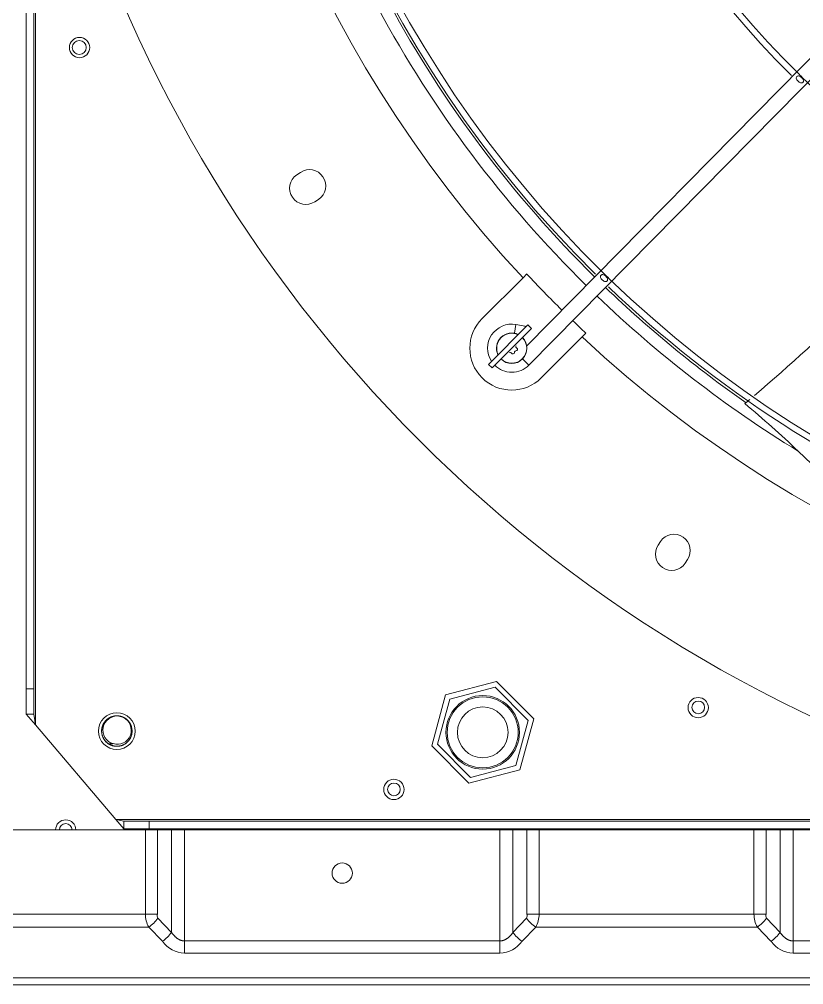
# Model space of a CAD drawing. Header units: millimetres. Extents: x 113490 to 142599, y -20467 to 115.
# Drawn here: x 134321.5 to 134630.8, y -11964.5 to -11583.8 of the extents above; entities that cross this region are included whole.
import ezdxf

# ---------------------------------------------------------------- set-up
doc = ezdxf.new("R2010")
doc.units = ezdxf.units.MM
doc.layers.add('DV3_0', color=7, linetype='Continuous')

msp = doc.modelspace()

# ---------------------------------------------------------------- linework, layer by layer
at = {"layer": 'DV3_0', "color": 7, "linetype": 'Continuous', "lineweight": 20}
for p, q in [((134327.84, -11862.07), (134327.84, -9845.59)), ((134516.73, -11707.63), (134517.33, -11704.19)), ((134519.96, -11717.76), (134522.45, -11720.21)), ((135379.84, -11899.39), (134359.6, -11899.39)), ((134371.22, -11936.74), (134371.22, -11903.49)), ((134375.99, -11936.74), (134375.99, -11903.49)), ((134381.51, -11943.87), (134381.51, -11903.49)), ((134386.68, -11947.25), (134386.68, -11903.49)), ((134412.84, -11903.49), (134412.84, -11902.99)), ((134416.16, -11903.49), (134416.16, -11902.99)), ((134511, -11947.25), (134511, -11903.49)), ((134516.16, -11943.87), (134516.16, -11903.49)), ((134521.69, -11903.49), (134521.69, -11936.74)), ((134526.46, -11903.49), (134526.46, -11936.74)), ((134611.22, -11936.74), (134611.22, -11903.49)), ((134615.99, -11936.74), (134615.99, -11903.49)), ((134621.51, -11943.87), (134621.51, -11903.49)), ((134626.68, -11947.25), (134626.68, -11903.49)), ((134371.22, -11936.74), (134272.24, -11936.74)), ((134375.99, -11936.74), (134371.22, -11936.74)), ((134521.69, -11936.74), (134526.46, -11936.74)), ((134611.22, -11936.74), (134526.46, -11936.74)), ((134615.99, -11936.74), (134611.22, -11936.74)), ((134381.51, -11943.87), (134376.13, -11938.28)), ((134521.55, -11938.28), (134516.16, -11943.87)), ((134621.51, -11943.87), (134616.13, -11938.28)), ((134372.55, -11941.77), (134272.24, -11941.77)), ((134377.93, -11947.36), (134372.55, -11941.77)), ((134525.13, -11941.77), (134519.74, -11947.36)), ((134612.55, -11941.77), (134525.13, -11941.77)), ((134617.93, -11947.36), (134612.55, -11941.77)), ((134511, -11947.25), (134386.68, -11947.25)), ((134386.68, -11947.25), (134386.68, -11952.04)), ((134511, -11947.25), (134511, -11952.04)), ((134626.68, -11947.25), (134626.68, -11952.04)), ((134751, -11947.25), (134626.68, -11947.25)), ((134511, -11952.04), (134386.68, -11952.04)), ((134751, -11952.04), (134626.68, -11952.04)), ((134308.62, -11961.85), (135338.24, -11961.85))]:
    msp.add_line(p, q, dxfattribs=at)
at = {"layer": 'DV3_0', "color": 7, "linetype": 'Continuous', "lineweight": 15}
for p, q in [((134324.24, -11847.85), (134324.24, -9857.26)), ((134327.24, -11847.85), (134327.24, -9857.26)), ((134855.2, -11374.23), (134521.6, -11712.53)), ((134522.45, -11720.21), (134860.11, -11377.79)), ((134432.36, -11644.2), (134430.95, -11645.15)), ((134438.06, -11655.79), (134439.47, -11654.85)), ((134521.62, -11684.27), (134520.13, -11685.77)), ((134520.13, -11685.77), (134504.02, -11701.88)), ((134506.49, -11719.91), (134522.05, -11704.35)), ((134520.95, -11704.83), (134517.33, -11704.19)), ((134523.46, -11705.77), (134522.05, -11704.35)), ((134523.46, -11705.77), (134507.91, -11721.32)), ((134520.82, -11705.58), (134520.95, -11704.83)), ((134543.46, -11709.1), (134544.96, -11707.61)), ((134520.12, -11709.51), (134520.21, -11709.02)), ((134527.35, -11725.21), (134543.46, -11709.1)), ((134506.49, -11719.91), (134507.91, -11721.32)), ((134628.63, -11754.1), (134639.07, -11764)), ((134574.38, -11789.76), (134573.44, -11791.17)), ((134584.08, -11798.28), (134585.02, -11796.87)), ((134489.61, -11850.23), (134509.71, -11844.94)), ((134509.71, -11844.94), (134524.34, -11859.7)), ((134324.24, -11857.85), (134324.24, -11847.85)), ((134324.24, -11847.85), (134327.24, -11847.85)), ((134327.24, -11847.85), (134327.24, -11857.85)), ((134509.11, -11847.14), (134491.21, -11851.85)), ((134522.13, -11860.28), (134509.11, -11847.14)), ((134484.14, -11870.28), (134489.61, -11850.23)), ((134491.21, -11851.85), (134486.35, -11869.7)), ((134327.84, -11862.07), (134324.24, -11857.85)), ((134327.24, -11857.85), (134324.24, -11857.85)), ((134327.84, -11862.07), (134327.24, -11857.85)), ((134517.26, -11878.13), (134522.13, -11860.28)), ((134524.34, -11859.7), (134518.87, -11879.75)), ((134327.84, -11862.07), (134359.6, -11899.39)), ((134357.12, -11869.48), (134358.31, -11869.48)), ((134498.77, -11885.04), (134484.14, -11870.28)), ((134486.35, -11869.7), (134499.37, -11882.84)), ((134518.87, -11879.75), (134498.77, -11885.04)), ((134499.37, -11882.84), (134517.26, -11878.13)), ((134362.67, -11899.99), (134359.6, -11899.39)), ((134362.67, -11902.99), (134359.6, -11899.39)), ((134362.67, -11899.99), (134372.67, -11899.99)), ((134362.67, -11902.99), (134362.67, -11899.99)), ((135366.58, -11899.99), (134372.67, -11899.99)), ((134372.67, -11899.99), (134372.67, -11902.99)), ((134371.22, -11903.49), (134272.24, -11903.49)), ((134372.67, -11902.99), (134362.67, -11902.99)), ((134375.99, -11903.49), (134371.22, -11903.49)), ((135366.58, -11902.99), (134372.67, -11902.99)), ((134375.99, -11903.49), (134381.51, -11903.49)), ((134386.68, -11903.49), (134381.51, -11903.49)), ((134386.68, -11903.49), (134511, -11903.49)), ((134417.64, -11903.49), (134417.64, -11902.99)), ((134516.16, -11903.49), (134511, -11903.49)), ((134516.16, -11903.49), (134521.69, -11903.49)), ((134526.46, -11903.49), (134521.69, -11903.49)), ((134611.22, -11903.49), (134526.46, -11903.49)), ((134615.99, -11903.49), (134611.22, -11903.49)), ((134615.99, -11903.49), (134621.51, -11903.49)), ((134626.68, -11903.49), (134621.51, -11903.49)), ((134626.68, -11903.49), (134751, -11903.49)), ((134308.62, -11964.49), (135338.24, -11964.49))]:
    msp.add_line(p, q, dxfattribs=at)
for centre, radius in [((134345.24, -11594.99), 4), ((134345.15, -11594.99), 2.75), ((134504.24, -11864.99), 14), ((134589.24, -11855.25), 4), ((134589.24, -11855.15), 2.5), ((134504.24, -11864.99), 10), ((134359.95, -11864.49), 7.25), ((134469.23, -11887.49), 4), ((134469.23, -11887.49), 2.5), ((134448.84, -11920.49), 4)]:
    msp.add_circle(centre, radius, dxfattribs=at)
at = {"layer": 'DV3_0', "color": 7, "linetype": 'Continuous', "lineweight": 20}
msp.add_circle((134504.24, -11864.99), 14.5, dxfattribs=at)
at = {"layer": 'DV3_0', "color": 7, "linetype": 'Continuous', "lineweight": 15}
for centre, radius, start, end in [((134869.24, -11359.99), 477.5, 136.9802, 223.0198), ((134869.24, -11359.99), 456, 136.2282, 225.3442), ((134869.24, -11359.99), 453.5, 135.9912, 225.5589), ((134869.24, -11359.99), 346, 136.506, 225.3203), ((134869.24, -11359.99), 343.5, 135.6595, 225.6229), ((134869.24, -11359.99), 551.5, 195.4775, 254.5225), ((134869.24, -11359.99), 457, 208.4298, 225.4011), ((134869.24, -11359.99), 343.5, 225.9212, 315.6512), ((134869.24, -11359.99), 343.5, 225.6229, 225.9212), ((134435.92, -11649.53), 6.4, 303.75, 123.75), ((134434.5, -11650.47), 6.4, 123.75, 303.75), ((134044.84, -11069), 872.24, 310.5122, 317.77416), ((134869.24, -11359.99), 453.5, 225.9915, 315.56), ((134869.24, -11359.99), 475.39, 223.011, 225.4011), ((134869.24, -11359.99), 453.5, 225.5589, 225.9915), ((134869.24, -11359.99), 456, 226.2335, 270), ((134869.24, -11359.99), 457, 226.1533, 235.1467), ((134515.68, -11713.54), 16.5, 135, 315), ((134515.68, -11713.54), 9.5, 80, 212.8167), ((134869.24, -11359.99), 475.39, 226.1242, 226.989), ((134515.68, -11713.54), 6, 64.4712, 205.5288), ((134515.68, -11713.54), 5.91, 64.7712, 205.2288), ((134515.68, -11713.54), 6, 225, 45), ((134515.68, -11713.54), 5.91, 225, 45), ((134869.24, -11359.99), 477.5, 226.9802, 313.0198), ((134515.08, -11715.79), 0.6, 28.8788, 121.1212), ((134516.13, -11715.21), 0.6, 208.8618, 1.1382), ((134517.33, -11715.19), 0.6, 88.8788, 181.1212), ((134517.94, -11712.94), 0.6, 148.8788, 241.1212), ((134517.36, -11713.99), 0.6, 268.8617, 61.1383), ((134515.68, -11713.54), 9.5, 225, 270), ((134515.68, -11713.54), 9.5, 270, 315.4011), ((134044.84, -11069), 872.24, 310.18237, 310.35176), ((134347.36, -12048.7), 407.31, 46.3255, 50.2835), ((134579.7, -11793.31), 6.4, 326.25, 146.25), ((134578.76, -11794.72), 6.4, 146.25, 326.25), ((134359.95, -11864.49), 6, 64.8963, 82.5227), ((134339.79, -11903.49), 4, 0, 180), ((134339.79, -11903.49), 2.5, 0, 180)]:
    msp.add_arc(centre, radius, start, end, dxfattribs=at)
at = {"layer": 'DV3_0', "color": 7, "linetype": 'Continuous', "lineweight": 20}
for centre, radius, start, end in [((134869.24, -11359.99), 461.75, 208.3699, 225.4011), ((134869.24, -11359.99), 461.75, 226.1456, 238.5954), ((134380.55, -11936.97), 9.33, 178.573, 210.9696), ((134377.78, -11937.36), 1.89, 160.9993, 209.2458), ((134519.9, -11937.36), 1.89, 330.7536, 19.0013), ((134517.13, -11936.97), 9.33, 329.0299, 1.4276), ((134620.55, -11936.97), 9.33, 178.573, 210.9696), ((134617.78, -11937.36), 1.89, 160.9993, 209.2458), ((134386.93, -11941.05), 10.99, 215.0741, 268.685), ((134510.75, -11941.05), 10.99, 271.315, 324.9258), ((134626.93, -11941.05), 10.99, 215.0741, 268.685)]:
    msp.add_arc(centre, radius, start, end, dxfattribs=at)
at = {"layer": 'DV3_0', "color": 7, "linetype": 'Continuous', "lineweight": 15}
for centre, major_axis, start_param, end_param in [((134372.55, -11938.28), (4.49, 4.33), 4.313983, 5.138233), ((134525.13, -11938.28), (-4.49, 4.33), 1.144952, 1.969202), ((134612.55, -11938.28), (4.49, 4.33), 4.313983, 5.138233), ((134377.93, -11943.87), (4.49, 4.33), 4.313983, 5.138233), ((134519.74, -11943.87), (-4.49, 4.33), 1.144952, 1.969202), ((134617.93, -11943.87), (4.49, 4.33), 4.313983, 5.138233)]:
    msp.add_ellipse(centre, major_axis=major_axis, ratio=0.436952, start_param=start_param, end_param=end_param, dxfattribs=at)
for points, knots in [([(134630.51, -11608.71), (134630.47, -11608.75), (134630.38, -11608.84), (134630.14, -11608.95), (134629.74, -11608.99), (134629.31, -11608.81), (134628.92, -11608.55), (134628.61, -11608.27), (134628.33, -11607.97), (134628.06, -11607.6), (134627.87, -11607.18), (134627.9, -11606.78), (134628.01, -11606.54), (134628.09, -11606.45), (134628.13, -11606.41)], [0, 0, 0, 0, 0.040471, 0.081926, 0.180876, 0.319892, 0.408079, 0.503208, 0.597701, 0.68481, 0.821378, 0.918632, 0.959731, 1, 1, 1, 1]), ([(134628.13, -11606.41), (134628.18, -11606.37), (134628.27, -11606.28), (134628.51, -11606.17), (134628.9, -11606.13), (134629.34, -11606.31), (134629.72, -11606.58), (134630.03, -11606.85), (134630.32, -11607.16), (134630.59, -11607.53), (134630.77, -11607.95), (134630.74, -11608.34), (134630.63, -11608.58), (134630.55, -11608.67), (134630.51, -11608.71)], [0, 0, 0, 0, 0.040443, 0.081793, 0.180216, 0.319289, 0.407802, 0.503208, 0.598506, 0.68594, 0.822069, 0.918689, 0.959722, 1, 1, 1, 1]), ([(134553.27, -11687.04), (134553.23, -11687.08), (134553.14, -11687.17), (134552.9, -11687.28), (134552.5, -11687.32), (134552.07, -11687.14), (134551.68, -11686.88), (134551.37, -11686.6), (134551.09, -11686.3), (134550.82, -11685.92), (134550.64, -11685.5), (134550.67, -11685.11), (134550.78, -11684.87), (134550.86, -11684.78), (134550.9, -11684.73)], [0, 0, 0, 0, 0.040441, 0.08184, 0.180502, 0.319168, 0.407275, 0.502441, 0.597059, 0.684342, 0.821198, 0.918588, 0.959713, 1, 1, 1, 1]), ([(134550.9, -11684.73), (134550.94, -11684.69), (134551.03, -11684.61), (134551.27, -11684.49), (134551.67, -11684.46), (134552.1, -11684.64), (134552.48, -11684.9), (134552.8, -11685.18), (134553.08, -11685.48), (134553.35, -11685.86), (134553.53, -11686.28), (134553.5, -11686.67), (134553.39, -11686.91), (134553.31, -11687), (134553.27, -11687.04)], [0, 0, 0, 0, 0.040419, 0.081737, 0.180004, 0.318741, 0.407079, 0.502384, 0.597672, 0.685216, 0.821732, 0.918627, 0.959704, 1, 1, 1, 1]), ([(134519.91, -11709.32), (134519.93, -11709.3), (134519.98, -11709.25), (134520.08, -11709.15), (134520.17, -11709.06), (134520.21, -11709.02)], [0.93699996, 0.93699996, 0.93699996, 0.93699996, 0.94570082, 0.97250001, 1, 1, 1, 1]), ([(134358.49, -11869.41), (134357.13, -11869.09), (134355.93, -11868.21), (134354.51, -11865.84), (134354.27, -11864.37), (134354.86, -11861.67), (134355.68, -11860.44), (134357.93, -11858.81), (134359.34, -11858.42), (134360.73, -11858.54)], [0, 0, 0, 0, 0.25, 0.25, 0.5, 0.5, 0.75, 0.75, 1, 1, 1, 1]), ([(134362.5, -11859.06), (134363.74, -11859.71), (134364.71, -11860.8), (134365.75, -11863.39), (134365.76, -11864.86), (134364.79, -11867.47), (134363.8, -11868.58), (134361.31, -11869.78), (134359.81, -11869.89), (134358.49, -11869.41)], [0, 0, 0, 0, 0.25, 0.25, 0.5, 0.5, 0.75, 0.75, 1, 1, 1, 1])]:
    msp.add_open_spline(points, degree=3, knots=knots, dxfattribs=at)
msp.add_rational_spline([(134365.5, -11862.19), (134364.17, -11858.99), (134360.73, -11858.54), (134357.3, -11858.09), (134355.19, -11860.84), (134353.08, -11863.59), (134354.41, -11866.79), (134355.74, -11869.99), (134359.17, -11870.44), (134362.61, -11870.89), (134364.72, -11868.14), (134366.82, -11865.39), (134365.5, -11862.19), (134364.17, -11858.99), (134360.73, -11858.54), (134357.3, -11858.09), (134355.19, -11860.84), (134353.08, -11863.59), (134354.41, -11866.79), (134355.74, -11869.99), (134359.17, -11870.44), (134362.61, -11870.89), (134364.72, -11868.14), (134366.82, -11865.39), (134365.5, -11862.19), (134364.61, -11860.04), (134362.5, -11859.06)], [1, 0.866025403784, 1, 0.866025403784, 1, 0.866025403784, 1, 0.866025403784, 1, 0.866025403784, 1, 0.866025403784, 1, 0.866025403784, 1, 0.866025403784, 1, 0.866025403784, 1, 0.866025403784, 1, 0.866025403784, 1, 0.866025403784, 1, 0.90591222949, 0.943976505854], degree=2, knots=[0.94372108, 0.94372108, 0.94372108, 0.9481517, 0.9481517, 0.95258231, 0.95258231, 0.95701293, 0.95701293, 0.96144354, 0.96144354, 0.96587416, 0.96587416, 0.97030477, 0.97030477, 0.97473539, 0.97473539, 0.979166, 0.979166, 0.98359662, 0.98359662, 0.98802723, 0.98802723, 0.99245785, 0.99245785, 0.99688846, 0.99688846, 1, 1, 1], dxfattribs=at)
at = {"layer": 'DV3_0', "color": 7, "linetype": 'Continuous', "lineweight": 20}
for points, knots in [([(134386.68, -11947.25), (134386.63, -11947.25), (134386.53, -11947.25), (134386.39, -11947.24), (134386.24, -11947.23), (134386.09, -11947.21), (134385.95, -11947.19), (134385.8, -11947.16), (134385.65, -11947.13), (134385.5, -11947.09), (134385.35, -11947.04), (134385.2, -11946.99), (134385.05, -11946.93), (134384.9, -11946.87), (134384.74, -11946.8), (134384.58, -11946.72), (134384.42, -11946.64), (134384.26, -11946.54), (134384.1, -11946.44), (134383.93, -11946.33), (134383.76, -11946.21), (134383.59, -11946.09), (134383.42, -11945.95), (134383.24, -11945.8), (134383.06, -11945.64), (134382.88, -11945.47), (134382.69, -11945.28), (134382.5, -11945.09), (134382.31, -11944.88), (134382.11, -11944.65), (134381.91, -11944.41), (134381.71, -11944.15), (134381.58, -11943.97), (134381.51, -11943.87)], [0, 0, 0, 0, 0.024413, 0.048868, 0.073403, 0.098058, 0.122876, 0.147897, 0.173164, 0.198721, 0.224613, 0.250887, 0.277591, 0.304774, 0.33249, 0.360793, 0.38974, 0.419391, 0.449809, 0.481061, 0.513216, 0.546348, 0.580533, 0.615853, 0.652392, 0.69024, 0.729488, 0.770232, 0.812573, 0.856611, 0.902453, 0.950186, 1, 1, 1, 1]), ([(134516.16, -11943.87), (134516.1, -11943.97), (134515.96, -11944.15), (134515.76, -11944.41), (134515.57, -11944.65), (134515.37, -11944.88), (134515.18, -11945.09), (134514.99, -11945.28), (134514.8, -11945.47), (134514.62, -11945.64), (134514.44, -11945.8), (134514.26, -11945.95), (134514.09, -11946.09), (134513.92, -11946.21), (134513.75, -11946.33), (134513.58, -11946.44), (134513.42, -11946.54), (134513.26, -11946.64), (134513.1, -11946.72), (134512.94, -11946.8), (134512.78, -11946.87), (134512.63, -11946.93), (134512.48, -11946.99), (134512.32, -11947.04), (134512.17, -11947.09), (134512.02, -11947.13), (134511.88, -11947.16), (134511.73, -11947.19), (134511.58, -11947.21), (134511.44, -11947.23), (134511.29, -11947.24), (134511.15, -11947.25), (134511.05, -11947.25), (134511, -11947.25)], [0, 0, 0, 0, 0.049764, 0.097517, 0.143364, 0.187409, 0.229756, 0.270506, 0.309759, 0.347611, 0.384155, 0.419479, 0.453668, 0.486804, 0.518962, 0.550217, 0.580639, 0.610293, 0.639243, 0.667548, 0.695267, 0.722453, 0.749159, 0.775436, 0.80133, 0.82689, 0.85216, 0.877183, 0.902004, 0.92666, 0.951207, 0.975655, 1, 1, 1, 1]), ([(134626.68, -11947.25), (134626.63, -11947.25), (134626.53, -11947.25), (134626.39, -11947.24), (134626.24, -11947.23), (134626.09, -11947.21), (134625.95, -11947.19), (134625.8, -11947.16), (134625.65, -11947.13), (134625.5, -11947.09), (134625.35, -11947.04), (134625.2, -11946.99), (134625.05, -11946.93), (134624.9, -11946.87), (134624.74, -11946.8), (134624.58, -11946.72), (134624.42, -11946.64), (134624.26, -11946.54), (134624.1, -11946.44), (134623.93, -11946.33), (134623.76, -11946.21), (134623.59, -11946.09), (134623.42, -11945.95), (134623.24, -11945.8), (134623.06, -11945.64), (134622.88, -11945.47), (134622.69, -11945.28), (134622.5, -11945.09), (134622.31, -11944.88), (134622.11, -11944.65), (134621.91, -11944.41), (134621.71, -11944.15), (134621.58, -11943.97), (134621.51, -11943.87)], [0, 0, 0, 0, 0.024413, 0.048868, 0.073403, 0.098058, 0.122876, 0.147897, 0.173164, 0.198721, 0.224613, 0.250887, 0.277591, 0.304774, 0.33249, 0.360793, 0.38974, 0.419391, 0.449809, 0.481061, 0.513216, 0.546348, 0.580533, 0.615853, 0.652392, 0.69024, 0.729488, 0.770232, 0.812573, 0.856611, 0.902453, 0.950186, 1, 1, 1, 1])]:
    msp.add_open_spline(points, degree=3, knots=knots, dxfattribs=at)

doc.saveas('drawing.dxf')
